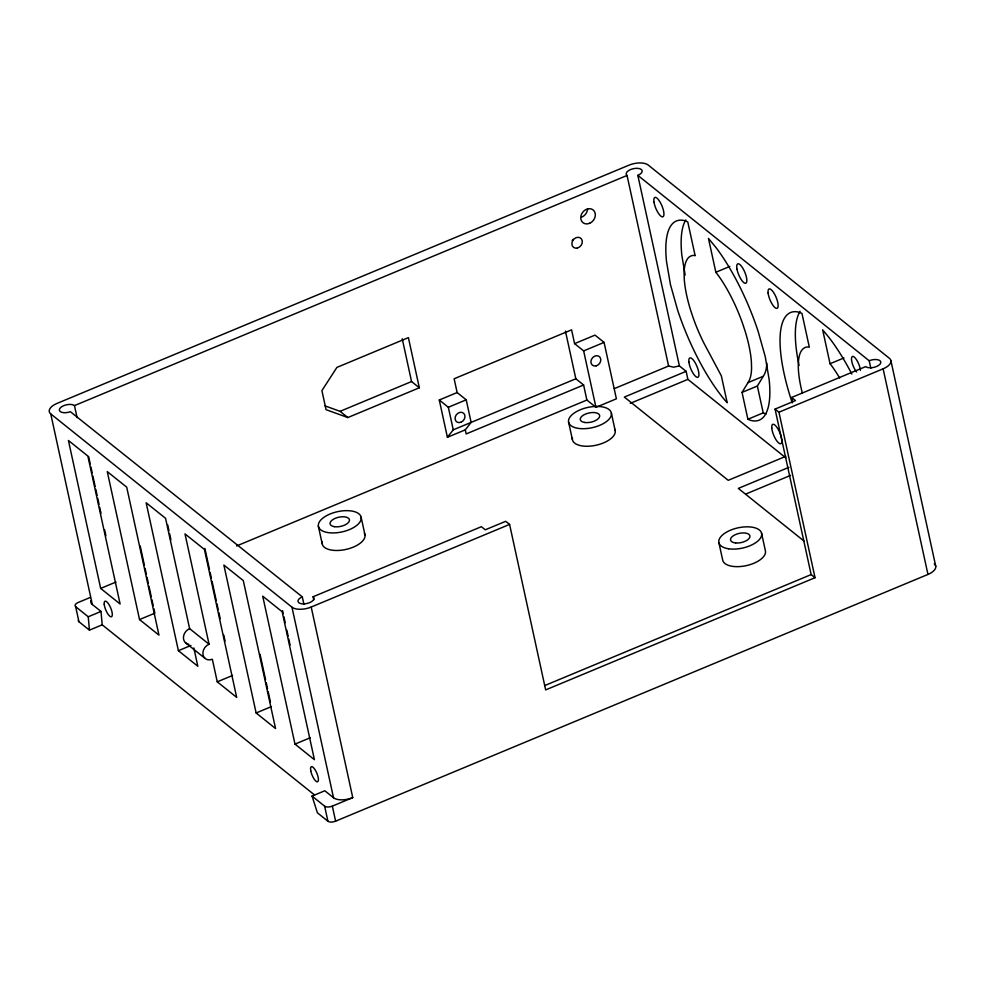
<?xml version="1.0" encoding="UTF-8"?>
<svg xmlns="http://www.w3.org/2000/svg" width="985" height="985" viewBox="0 0 985 985"><rect width="100%" height="100%" fill="white"/><g stroke="black" fill="none" stroke-linecap="round" stroke-linejoin="round"><path stroke-width="1.48" d="M742.05 392.399L748.649 381.54A69.96 22.064 67.4 0 0 751.567 368.144L751.395 361.926A69.96 22.064 67.4 0 0 745.153 331.231L742.333 322.748A69.96 22.064 67.4 0 0 718.742 276.083L715.849 272.254L708.461 238.395L716.206 247.826A107.845 34.019 67.4 0 1 758.093 331.206L765.246 356.681L769.174 379.705A107.845 34.019 67.4 0 1 750.779 420.41L747.898 419.253L742.05 392.399L757.366 386.021L763.966 375.162A69.96 22.064 67.4 0 0 766.835 363.182M447.399 437.291L453.26 429.829L575.843 378.782L583.612 385L586.888 400.045L595.95 407.322L616.388 398.814L604.076 342.386L595.014 335.122L574.587 343.63L571.583 329.84L454.134 378.769L457.138 392.559L466.213 399.824L471.125 422.393L465.277 429.854L447.399 437.291L439.273 399.996L457.138 392.559M303.934 604.384L302.296 596.873L70.391 411.718A8.163 3.866 -12.3 0 1 60.233 411.558A8.163 3.866 -12.3 0 1 63.114 405.943A8.163 3.866 -12.3 0 1 73.764 405.118L74.466 405.611L627.051 175.453A8.163 3.866 -12.3 0 1 630.535 169.568A8.163 3.866 -12.3 0 1 641.321 169.482A8.163 3.866 -12.3 0 1 637.837 175.367L869.201 360.769L869.89 360.473A8.163 3.866 -12.3 0 1 879.987 360.707A8.163 3.866 -12.3 0 1 876.958 366.321A8.163 3.866 -12.3 0 1 866.332 367.06L865.704 366.605L791.608 397.472L792.58 401.978M325.099 405.906L340.071 411.336L411.558 381.552L419.327 387.782L347.84 417.554L326.072 409.674L321.91 390.614L336.907 367.405L408.393 337.633L419.327 387.782M715.849 272.254L729.774 266.455M439.273 399.996L448.335 407.261L466.213 399.824M574.587 343.63L583.649 350.894L604.076 342.386M583.612 385L466.164 433.929L465.277 429.854M100.667 588.414L120.108 603.99L87.85 456.043L68.421 440.48L100.667 588.414L115.996 582.037M90.423 597.378L78.172 602.488A5.824 2.758 -12.3 0 0 75.66 606.686L78.935 621.732L89.438 630.141L102.206 624.822L314.572 794.993M236.572 545.973L586.888 400.045M614.283 388.644L668.593 366.014L673.592 367.183L679.391 365.927L686.139 371.333L687.887 379.36L785.796 457.828M75.66 606.686L88.244 616.77L101.012 611.451L102.206 624.822M686.139 371.333L624.342 397.066L728.223 480.323L785.796 456.338M630.302 403.345L687.887 379.36M139.538 619.553L158.967 635.128L126.708 487.181L107.279 471.618L139.538 619.553L154.854 613.175L153.882 608.693M747.615 382.783L762.932 376.405M851.853 374.103A107.845 34.019 67.4 0 0 828.914 337.387L822.66 329.864L830.047 363.736L843.973 357.937M209.054 644.227L185.008 533.895L204.437 549.458L236.696 697.405L217.254 681.829L212.341 659.261A8.742 7.19 -51.3 0 1 203.033 654.939A8.742 7.19 -51.3 0 1 209.054 644.227L189.625 628.652L165.566 518.319L146.137 502.756L178.396 650.691L190.93 645.471M302.296 596.873A8.163 3.866 -12.3 0 0 298.861 602.758A8.163 3.866 -12.3 0 0 309.672 602.635A8.163 3.866 -12.3 0 0 313.107 596.75L481.382 526.692L485.273 529.807L505.699 521.299L509.59 524.414L545.665 689.906L815.038 577.702L778.95 412.21L775.06 409.095L795.486 400.587L791.608 397.472M747.898 419.253L763.215 412.863L766.096 414.032M778.95 412.21L883.126 368.821A14.578 6.907 -12.3 0 0 889.418 358.306L648.204 165.049A14.578 6.907 -12.3 0 0 628.959 165.172L57.044 403.407A14.578 6.907 -12.3 0 0 50.752 413.909L291.966 607.179A14.578 6.907 -12.3 0 0 311.198 607.043L509.59 524.414M217.254 681.829L232.583 675.451M788.874 467.346L738.319 488.4L803.982 541.036M745.682 494.088L790.623 475.373M256.125 712.968L275.554 728.543L243.295 580.596L223.866 565.033L256.125 712.968L271.441 706.59M294.983 744.106L314.412 759.681L282.153 611.734L262.724 596.171L294.983 744.106L310.3 737.728M544.619 685.609L811.147 574.587L815.038 577.702M934.248 563.925A14.578 6.907 -12.3 0 1 927.956 574.427L335.614 821.17A5.824 2.758 -12.3 0 1 327.906 821.219L317.404 812.81L312.048 796.089L324.816 790.77L333.509 797.739A14.578 6.907 -12.3 0 0 352.753 797.616L311.198 607.043M312.048 796.089L324.631 806.173A5.824 2.758 -12.3 0 0 332.327 806.124L352.753 797.616M340.071 411.336L347.84 417.554M185.451 642.7L204.88 658.263M178.396 650.691L197.825 666.266L193.836 647.933M90.866 600.702A14.578 6.907 -12.3 0 0 92.307 604.482L101.012 611.451M830.047 363.736L830.897 364.807A69.96 22.064 67.4 0 1 839.663 378.006M890.92 360.707L935.75 566.313M883.126 368.821L927.956 574.427M869.201 360.769L870.838 368.279M775.06 409.095L811.147 574.587M757.366 386.021L763.215 412.863M761.553 533.144L765.382 550.689A21.855 10.367 -12.3 0 1 746.63 565.562A21.855 10.367 -12.3 0 1 722.744 560.342L718.915 542.797M637.837 175.367L679.391 365.927M627.051 175.453L668.593 366.014M611.365 413.097A21.855 10.367 -12.3 0 1 580.83 428.647A21.855 10.367 -12.3 0 1 577.702 410.954A21.855 10.367 -12.3 0 1 611.365 413.097L615.194 430.654M583.649 350.894L595.95 407.322M565.439 331.071L575.843 378.782M568.567 422.036L572.396 439.581M448.335 407.261L453.26 429.829M402.237 338.778L411.558 381.552M361.163 517.384A21.855 10.367 -12.3 0 1 330.504 532.86A21.855 10.367 -12.3 0 1 327.599 515.13A21.855 10.367 -12.3 0 1 361.163 517.384L364.992 534.941M318.34 526.199L322.169 543.757M313.107 596.75L313.759 599.754M291.966 607.179L333.509 797.739M332.327 806.124L335.614 821.17M282.609 610.712L283.261 613.692M283.914 616.684L285.219 622.668M286.844 630.141L288.149 636.113M288.802 639.105L290.107 645.076M324.631 806.173L327.906 821.219M260.04 654.286L265.581 679.687M266.233 682.679L267.526 688.663M268.179 691.642L270.469 702.108M204.88 548.436L209.448 569.355M210.1 572.347L211.406 578.318M212.046 581.31L216.281 600.739M216.934 603.719L218.239 609.703M218.892 612.695L220.197 618.666M223.78 635.103L225.085 641.087M167.647 524.771L168.952 530.743M169.605 533.735L170.91 539.706M140.19 545.936L144.426 565.353M145.078 568.345L146.383 574.329M147.036 577.308L148.341 583.292M148.994 586.272L151.271 596.738M151.924 599.73L153.229 605.701M88.625 456.511L90.251 463.984M90.903 466.976L92.208 472.948M92.861 475.94L95.139 486.405M95.791 489.385L97.096 495.369M97.749 498.348L99.054 504.332M99.707 507.324L100.999 513.296M104.582 529.733L105.888 535.717M74.466 405.611L77.089 417.615M50.752 413.909L92.307 604.482M685.141 275.086L681.817 255.053A107.845 34.019 67.4 0 1 685.806 219.926M88.244 616.77L89.438 630.141M188.861 644.288A8.742 7.19 -51.3 0 1 183.444 637.307A8.742 7.19 -51.3 0 1 189.625 628.652M78.935 621.732A5.824 2.758 -12.3 0 1 78.32 620.402M364.364 533.23A21.855 10.367 -12.3 0 1 345.255 549.581A21.855 10.367 -12.3 0 1 322.206 541.91M614.554 428.943A21.855 10.367 -12.3 0 1 595.605 445.331A21.855 10.367 -12.3 0 1 572.408 437.746M587.577 208.894A8.163 6.71 -51.3 0 1 581.913 217.045M573.196 239.343A5.824 4.79 -51.3 0 1 572.15 240.451M856.605 371.961A9.333 2.943 67.4 0 1 851.533 359.784A9.333 2.943 67.4 0 1 855.374 358.171A9.333 2.943 67.4 0 1 860.447 370.348M799.044 365.509A107.845 34.019 67.4 0 1 800.091 311.309M792.248 402.877A107.845 34.019 67.4 0 1 797.948 311.974L801.95 313.365L809.325 347.176L807.392 346.979A69.96 22.064 67.4 0 0 802.283 392.83M695.114 255.595L694.634 255.472A69.96 22.064 67.4 0 0 684.107 272.993L684.267 279.198A69.96 22.064 67.4 0 0 690.522 309.906L693.341 318.377A69.96 22.064 67.4 0 0 704.078 343.457L721.328 375.79L727.201 402.742L726.228 401.72A107.845 34.019 67.4 0 1 677.569 309.93L670.416 284.443L666.5 261.431A107.845 34.019 67.4 0 1 684.895 220.714L687.764 221.884L695.114 255.595M104.213 604.199A8.459 2.672 67.4 0 0 110.763 616.782A8.459 2.672 67.4 0 0 109.791 605.972A8.459 2.672 67.4 0 0 104.213 604.199M310.767 770.873A8.163 2.573 67.4 0 0 317.465 781.807A8.163 2.573 67.4 0 0 315.225 769.987A8.163 2.573 67.4 0 0 310.767 770.873M461.14 422.171A5.541 4.556 -51.3 0 0 463.664 413.269A5.541 4.556 -51.3 0 0 455.279 416.889A5.541 4.556 -51.3 0 0 461.14 422.171M596.159 365.866A5.541 4.556 -51.3 0 0 599.988 357.235A5.541 4.556 -51.3 0 0 591.406 359.476A5.541 4.556 -51.3 0 0 596.159 365.866M735.635 542.957A9.912 4.703 -12.3 0 0 749.967 536.185A9.912 4.703 -12.3 0 0 735.093 534.769A9.912 4.703 -12.3 0 0 735.635 542.957M334.321 526.667A9.912 4.703 -12.3 0 0 349.466 520.499A9.912 4.703 -12.3 0 0 335.466 518.221A9.912 4.703 -12.3 0 0 334.321 526.667M584.647 422.466A9.912 4.703 -12.3 0 0 599.693 416.199A9.912 4.703 -12.3 0 0 585.558 414.045A9.912 4.703 -12.3 0 0 584.647 422.466M728.494 548.768A21.855 10.367 -12.3 0 0 761.676 534.953A21.855 10.367 -12.3 0 0 730.525 530.176A21.855 10.367 -12.3 0 0 728.494 548.768M589.695 223.275A8.163 6.71 -51.3 0 0 593.389 210.137A8.163 6.71 -51.3 0 0 581.052 215.493A8.163 6.71 -51.3 0 0 589.695 223.275M577.358 248.035A5.824 4.79 -51.3 0 0 581.482 238.973A5.824 4.79 -51.3 0 0 572.445 241.214A5.824 4.79 -51.3 0 0 577.358 248.035M768.103 293.05A10.49 3.312 67.4 0 0 776.377 308.367A10.49 3.312 67.4 0 0 774.776 294.49A10.49 3.312 67.4 0 0 768.103 293.05M737.002 269.213A10.49 3.312 67.4 0 0 745.62 283.286A10.49 3.312 67.4 0 0 742.752 268.117A10.49 3.312 67.4 0 0 737.002 269.213M654.015 202.257A10.49 3.312 67.4 0 0 662.499 216.885A10.49 3.312 67.4 0 0 660.147 202.196A10.49 3.312 67.4 0 0 654.015 202.257M688.897 362.012A10.49 3.312 67.4 0 0 697.171 377.329A10.49 3.312 67.4 0 0 695.558 363.44A10.49 3.312 67.4 0 0 688.897 362.012M771.772 428.069A10.49 3.312 67.4 0 0 779.886 443.706A10.49 3.312 67.4 0 0 778.692 430.273A10.49 3.312 67.4 0 0 771.772 428.069"/></g></svg>
